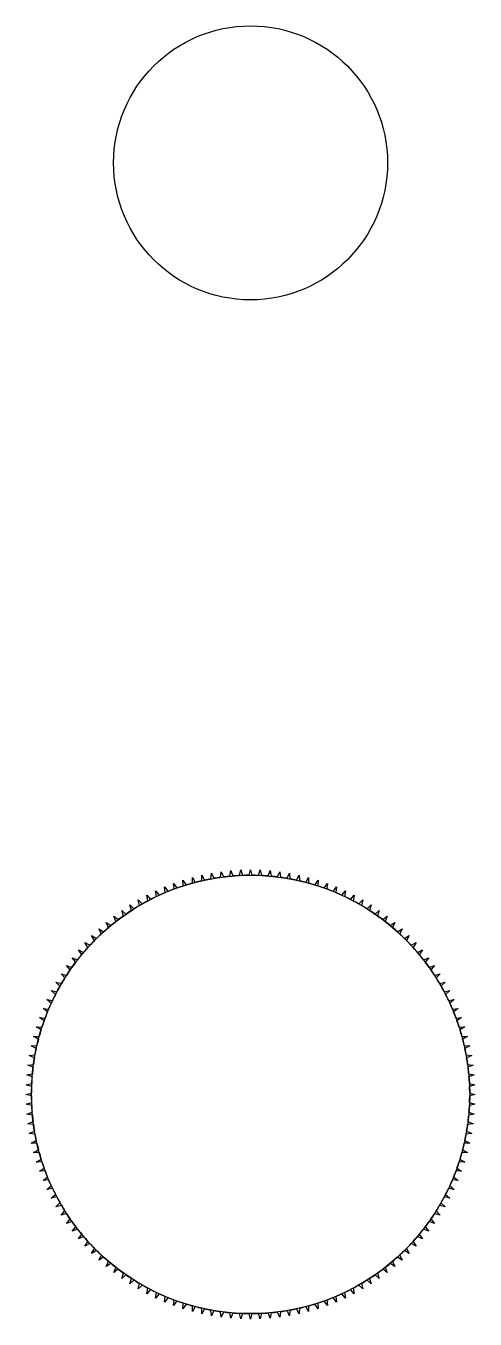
# Model space of a CAD drawing. Header units: millimetres. Extents: x 562 to 17351, y 2396 to 6995.
# Drawn here: x 9821.49 to 9825.59, y 3930.58 to 3942.38 of the extents above; entities that cross this region are included whole.
import ezdxf

# ---------------------------------------------------------------- set-up
doc = ezdxf.new("R2010")
doc.units = ezdxf.units.MM
doc.layers.add('02___PRT_ALL_AXES', color=7, linetype='Continuous')

msp = doc.modelspace()

# ---------------------------------------------------------------- linework, layer by layer
at = {"color": 7, "linetype": 'Continuous'}
for p, q in [((9823.01, 3934.558), (9823.01, 3934.61)), ((9823.01, 3934.61), (9823.036, 3934.565)), ((9823.095, 3934.58), (9823.097, 3934.631)), ((9823.097, 3934.631), (9823.121, 3934.585)), ((9823.18, 3934.597), (9823.185, 3934.649)), ((9823.185, 3934.649), (9823.206, 3934.602)), ((9823.266, 3934.611), (9823.273, 3934.662)), ((9823.273, 3934.662), (9823.293, 3934.615)), ((9823.353, 3934.621), (9823.362, 3934.672)), ((9823.362, 3934.672), (9823.38, 3934.623)), ((9823.44, 3934.627), (9823.451, 3934.678)), ((9823.451, 3934.678), (9823.467, 3934.629)), ((9823.527, 3934.63), (9823.541, 3934.68)), ((9823.541, 3934.68), (9823.554, 3934.63)), ((9823.614, 3934.629), (9823.63, 3934.678)), ((9823.63, 3934.678), (9823.641, 3934.627)), ((9823.701, 3934.623), (9823.719, 3934.672)), ((9823.719, 3934.672), (9823.728, 3934.621)), ((9823.788, 3934.615), (9823.808, 3934.662)), ((9823.808, 3934.662), (9823.815, 3934.611)), ((9823.875, 3934.602), (9823.897, 3934.649)), ((9823.897, 3934.649), (9823.901, 3934.597)), ((9823.96, 3934.585), (9823.984, 3934.631)), ((9823.984, 3934.631), (9823.987, 3934.58)), ((9824.045, 3934.565), (9824.071, 3934.61)), ((9824.071, 3934.61), (9824.071, 3934.558)), ((9822.674, 3934.488), (9822.707, 3934.448)), ((9822.683, 3934.437), (9822.674, 3934.488)), ((9822.756, 3934.524), (9822.788, 3934.483)), ((9822.763, 3934.473), (9822.756, 3934.524)), ((9822.844, 3934.505), (9822.839, 3934.556)), ((9822.839, 3934.556), (9822.869, 3934.514)), ((9822.926, 3934.533), (9822.924, 3934.585)), ((9822.924, 3934.585), (9822.952, 3934.541)), ((9824.129, 3934.541), (9824.157, 3934.585)), ((9824.157, 3934.585), (9824.155, 3934.533)), ((9824.212, 3934.514), (9824.242, 3934.556)), ((9824.242, 3934.556), (9824.237, 3934.505)), ((9824.294, 3934.483), (9824.325, 3934.524)), ((9824.325, 3934.524), (9824.318, 3934.473)), ((9824.374, 3934.448), (9824.407, 3934.488)), ((9824.407, 3934.488), (9824.398, 3934.437)), ((9822.439, 3934.359), (9822.477, 3934.324)), ((9822.455, 3934.309), (9822.439, 3934.359)), ((9822.516, 3934.405), (9822.552, 3934.369)), ((9822.529, 3934.355), (9822.516, 3934.405)), ((9822.594, 3934.448), (9822.629, 3934.41)), ((9822.605, 3934.398), (9822.594, 3934.448)), ((9824.452, 3934.41), (9824.487, 3934.448)), ((9824.487, 3934.448), (9824.476, 3934.398)), ((9824.529, 3934.369), (9824.566, 3934.405)), ((9824.566, 3934.405), (9824.552, 3934.355)), ((9824.604, 3934.324), (9824.642, 3934.359)), ((9824.642, 3934.359), (9824.626, 3934.309)), ((9822.293, 3934.256), (9822.334, 3934.225)), ((9822.312, 3934.208), (9822.293, 3934.256)), ((9822.365, 3934.309), (9822.404, 3934.276)), ((9822.382, 3934.26), (9822.365, 3934.309)), ((9824.677, 3934.276), (9824.716, 3934.309)), ((9824.716, 3934.309), (9824.699, 3934.26)), ((9824.747, 3934.225), (9824.789, 3934.256)), ((9824.789, 3934.256), (9824.769, 3934.208)), ((9822.156, 3934.141), (9822.199, 3934.114)), ((9822.18, 3934.095), (9822.156, 3934.141)), ((9822.223, 3934.2), (9822.265, 3934.171)), ((9822.245, 3934.153), (9822.223, 3934.2)), ((9824.816, 3934.171), (9824.858, 3934.2)), ((9824.858, 3934.2), (9824.836, 3934.153)), ((9824.882, 3934.114), (9824.926, 3934.141)), ((9824.926, 3934.141), (9824.902, 3934.095)), ((9822.029, 3934.015), (9822.075, 3933.991)), ((9822.057, 3933.971), (9822.029, 3934.015)), ((9822.091, 3934.079), (9822.136, 3934.054)), ((9822.117, 3934.035), (9822.091, 3934.079)), ((9824.945, 3934.054), (9824.99, 3934.079)), ((9824.99, 3934.079), (9824.964, 3934.035)), ((9825.006, 3933.991), (9825.052, 3934.015)), ((9825.052, 3934.015), (9825.024, 3933.971)), ((9821.97, 3933.948), (9822.017, 3933.926)), ((9822, 3933.905), (9821.97, 3933.948)), ((9825.064, 3933.926), (9825.111, 3933.948)), ((9825.111, 3933.948), (9825.081, 3933.905)), ((9821.861, 3933.806), (9821.91, 3933.788)), ((9821.895, 3933.766), (9821.861, 3933.806)), ((9821.914, 3933.878), (9821.962, 3933.858)), ((9821.946, 3933.837), (9821.914, 3933.878)), ((9825.119, 3933.858), (9825.167, 3933.878)), ((9825.167, 3933.878), (9825.135, 3933.837)), ((9825.171, 3933.788), (9825.22, 3933.806)), ((9825.22, 3933.806), (9825.187, 3933.766)), ((9821.765, 3933.655), (9821.815, 3933.642)), ((9821.802, 3933.618), (9821.765, 3933.655)), ((9821.812, 3933.731), (9821.861, 3933.716)), ((9821.847, 3933.693), (9821.812, 3933.731)), ((9825.22, 3933.716), (9825.27, 3933.731)), ((9825.27, 3933.731), (9825.234, 3933.693)), ((9825.266, 3933.642), (9825.316, 3933.655)), ((9825.316, 3933.655), (9825.279, 3933.618)), ((9821.722, 3933.577), (9821.773, 3933.565)), ((9821.76, 3933.542), (9821.722, 3933.577)), ((9825.308, 3933.565), (9825.359, 3933.577)), ((9825.359, 3933.577), (9825.321, 3933.542)), ((9821.647, 3933.414), (9821.698, 3933.408)), ((9821.688, 3933.383), (9821.647, 3933.414)), ((9821.683, 3933.496), (9821.734, 3933.487)), ((9821.722, 3933.463), (9821.683, 3933.496)), ((9825.347, 3933.487), (9825.398, 3933.496)), ((9825.398, 3933.496), (9825.359, 3933.463)), ((9825.383, 3933.408), (9825.435, 3933.414)), ((9825.435, 3933.414), (9825.393, 3933.383)), ((9821.614, 3933.331), (9821.666, 3933.327)), ((9821.657, 3933.301), (9821.614, 3933.331)), ((9825.415, 3933.327), (9825.467, 3933.331)), ((9825.467, 3933.331), (9825.424, 3933.301)), ((9821.585, 3933.246), (9821.637, 3933.244)), ((9821.629, 3933.219), (9821.585, 3933.246)), ((9825.444, 3933.244), (9825.496, 3933.246)), ((9825.496, 3933.246), (9825.452, 3933.219)), ((9821.539, 3933.074), (9821.591, 3933.076)), ((9821.585, 3933.05), (9821.539, 3933.074)), ((9821.56, 3933.16), (9821.612, 3933.16)), ((9821.605, 3933.135), (9821.56, 3933.16)), ((9825.469, 3933.16), (9825.521, 3933.16)), ((9825.521, 3933.16), (9825.476, 3933.135)), ((9825.49, 3933.076), (9825.542, 3933.074)), ((9825.542, 3933.074), (9825.496, 3933.05)), ((9821.522, 3932.986), (9821.573, 3932.99)), ((9821.569, 3932.964), (9821.522, 3932.986)), ((9825.508, 3932.99), (9825.559, 3932.986)), ((9825.559, 3932.986), (9825.512, 3932.964)), ((9821.508, 3932.897), (9821.559, 3932.904)), ((9821.556, 3932.878), (9821.508, 3932.897)), ((9825.522, 3932.904), (9825.573, 3932.897)), ((9825.573, 3932.897), (9825.525, 3932.878)), ((9821.492, 3932.719), (9821.543, 3932.731)), ((9821.542, 3932.704), (9821.492, 3932.719)), ((9821.498, 3932.809), (9821.549, 3932.818)), ((9821.547, 3932.791), (9821.498, 3932.809)), ((9825.532, 3932.818), (9825.583, 3932.809)), ((9825.583, 3932.809), (9825.534, 3932.791)), ((9825.538, 3932.731), (9825.589, 3932.719)), ((9825.589, 3932.719), (9825.539, 3932.704)), ((9821.491, 3932.63), (9821.541, 3932.643)), ((9821.541, 3932.617), (9821.491, 3932.63)), ((9825.541, 3932.643), (9825.591, 3932.63)), ((9825.591, 3932.63), (9825.541, 3932.617)), ((9821.492, 3932.541), (9821.542, 3932.556)), ((9821.543, 3932.529), (9821.492, 3932.541)), ((9821.498, 3932.451), (9821.547, 3932.469)), ((9825.534, 3932.469), (9825.583, 3932.451)), ((9825.589, 3932.541), (9825.538, 3932.529)), ((9825.539, 3932.556), (9825.589, 3932.541)), ((9821.549, 3932.442), (9821.498, 3932.451)), ((9821.508, 3932.362), (9821.556, 3932.382)), ((9821.559, 3932.356), (9821.508, 3932.362)), ((9825.573, 3932.362), (9825.522, 3932.356)), ((9825.525, 3932.382), (9825.573, 3932.362)), ((9825.583, 3932.451), (9825.532, 3932.442)), ((9821.522, 3932.274), (9821.569, 3932.296)), ((9821.573, 3932.269), (9821.522, 3932.274)), ((9825.559, 3932.274), (9825.508, 3932.269)), ((9825.512, 3932.296), (9825.559, 3932.274)), ((9821.539, 3932.186), (9821.585, 3932.21)), ((9821.591, 3932.184), (9821.539, 3932.186)), ((9821.56, 3932.099), (9821.605, 3932.125)), ((9825.476, 3932.125), (9825.521, 3932.099)), ((9825.542, 3932.186), (9825.49, 3932.184)), ((9825.496, 3932.21), (9825.542, 3932.186)), ((9821.612, 3932.099), (9821.56, 3932.099)), ((9821.585, 3932.013), (9821.629, 3932.041)), ((9821.637, 3932.016), (9821.585, 3932.013)), ((9825.496, 3932.013), (9825.444, 3932.016)), ((9825.452, 3932.041), (9825.496, 3932.013)), ((9825.521, 3932.099), (9825.469, 3932.099)), ((9821.614, 3931.929), (9821.657, 3931.958)), ((9821.666, 3931.933), (9821.614, 3931.929)), ((9825.467, 3931.929), (9825.415, 3931.933)), ((9825.424, 3931.958), (9825.467, 3931.929)), ((9821.647, 3931.845), (9821.688, 3931.877)), ((9821.698, 3931.852), (9821.647, 3931.845)), ((9821.683, 3931.764), (9821.722, 3931.797)), ((9821.734, 3931.773), (9821.683, 3931.764)), ((9825.398, 3931.764), (9825.347, 3931.773)), ((9825.359, 3931.797), (9825.398, 3931.764)), ((9825.435, 3931.845), (9825.383, 3931.852)), ((9825.393, 3931.877), (9825.435, 3931.845)), ((9821.722, 3931.683), (9821.76, 3931.718)), ((9821.773, 3931.695), (9821.722, 3931.683)), ((9825.359, 3931.683), (9825.308, 3931.695)), ((9825.321, 3931.718), (9825.359, 3931.683)), ((9821.765, 3931.605), (9821.802, 3931.642)), ((9821.815, 3931.618), (9821.765, 3931.605)), ((9821.812, 3931.528), (9821.847, 3931.567)), ((9821.861, 3931.544), (9821.812, 3931.528)), ((9825.27, 3931.528), (9825.22, 3931.544)), ((9825.234, 3931.567), (9825.27, 3931.528)), ((9825.316, 3931.605), (9825.266, 3931.618)), ((9825.279, 3931.642), (9825.316, 3931.605)), ((9821.861, 3931.454), (9821.895, 3931.494)), ((9821.91, 3931.472), (9821.861, 3931.454)), ((9821.914, 3931.382), (9821.946, 3931.423)), ((9825.135, 3931.423), (9825.167, 3931.382)), ((9825.22, 3931.454), (9825.171, 3931.472)), ((9825.187, 3931.494), (9825.22, 3931.454)), ((9821.962, 3931.402), (9821.914, 3931.382)), ((9821.97, 3931.312), (9822, 3931.355)), ((9822.017, 3931.334), (9821.97, 3931.312)), ((9822.029, 3931.245), (9822.057, 3931.289)), ((9825.024, 3931.289), (9825.052, 3931.245)), ((9825.111, 3931.312), (9825.064, 3931.334)), ((9825.081, 3931.355), (9825.111, 3931.312)), ((9825.167, 3931.382), (9825.119, 3931.402)), ((9822.075, 3931.269), (9822.029, 3931.245)), ((9822.091, 3931.18), (9822.117, 3931.225)), ((9822.136, 3931.206), (9822.091, 3931.18)), ((9824.99, 3931.18), (9824.945, 3931.206)), ((9824.964, 3931.225), (9824.99, 3931.18)), ((9825.052, 3931.245), (9825.006, 3931.269)), ((9822.156, 3931.119), (9822.18, 3931.164)), ((9822.199, 3931.146), (9822.156, 3931.119)), ((9822.223, 3931.06), (9822.245, 3931.106)), ((9822.265, 3931.089), (9822.223, 3931.06)), ((9824.858, 3931.06), (9824.816, 3931.089)), ((9824.836, 3931.106), (9824.858, 3931.06)), ((9824.926, 3931.119), (9824.882, 3931.146)), ((9824.902, 3931.164), (9824.926, 3931.119)), ((9822.293, 3931.004), (9822.312, 3931.051)), ((9822.334, 3931.035), (9822.293, 3931.004)), ((9822.365, 3930.951), (9822.382, 3930.999)), ((9822.404, 3930.984), (9822.365, 3930.951)), ((9822.439, 3930.901), (9822.455, 3930.95)), ((9822.477, 3930.936), (9822.439, 3930.901)), ((9824.642, 3930.901), (9824.604, 3930.936)), ((9824.626, 3930.95), (9824.642, 3930.901)), ((9824.716, 3930.951), (9824.677, 3930.984)), ((9824.699, 3930.999), (9824.716, 3930.951)), ((9824.789, 3931.004), (9824.747, 3931.035)), ((9824.769, 3931.051), (9824.789, 3931.004)), ((9822.516, 3930.855), (9822.529, 3930.905)), ((9822.552, 3930.891), (9822.516, 3930.855)), ((9822.594, 3930.812), (9822.605, 3930.862)), ((9822.629, 3930.85), (9822.594, 3930.812)), ((9822.674, 3930.772), (9822.683, 3930.823)), ((9824.398, 3930.823), (9824.407, 3930.772)), ((9824.487, 3930.812), (9824.452, 3930.85)), ((9824.476, 3930.862), (9824.487, 3930.812)), ((9824.566, 3930.855), (9824.529, 3930.891)), ((9824.552, 3930.905), (9824.566, 3930.855)), ((9822.707, 3930.812), (9822.674, 3930.772)), ((9822.756, 3930.736), (9822.763, 3930.787)), ((9822.788, 3930.777), (9822.756, 3930.736)), ((9822.839, 3930.704), (9822.844, 3930.755)), ((9822.869, 3930.746), (9822.839, 3930.704)), ((9822.924, 3930.675), (9822.926, 3930.727)), ((9822.952, 3930.718), (9822.924, 3930.675)), ((9823.01, 3930.65), (9823.01, 3930.702)), ((9824.071, 3930.702), (9824.071, 3930.65)), ((9824.157, 3930.675), (9824.129, 3930.718)), ((9824.155, 3930.727), (9824.157, 3930.675)), ((9824.242, 3930.704), (9824.212, 3930.746)), ((9824.237, 3930.755), (9824.242, 3930.704)), ((9824.325, 3930.736), (9824.294, 3930.777)), ((9824.318, 3930.787), (9824.325, 3930.736)), ((9824.407, 3930.772), (9824.374, 3930.812)), ((9823.036, 3930.695), (9823.01, 3930.65)), ((9823.097, 3930.629), (9823.095, 3930.68)), ((9823.121, 3930.674), (9823.097, 3930.629)), ((9823.185, 3930.611), (9823.18, 3930.663)), ((9823.206, 3930.658), (9823.185, 3930.611)), ((9823.273, 3930.597), (9823.266, 3930.649)), ((9823.293, 3930.645), (9823.273, 3930.597)), ((9823.362, 3930.588), (9823.353, 3930.639)), ((9823.38, 3930.636), (9823.362, 3930.588)), ((9823.451, 3930.582), (9823.44, 3930.632)), ((9823.467, 3930.631), (9823.451, 3930.582)), ((9823.541, 3930.58), (9823.527, 3930.63)), ((9823.554, 3930.63), (9823.541, 3930.58)), ((9823.63, 3930.582), (9823.614, 3930.631)), ((9823.641, 3930.632), (9823.63, 3930.582)), ((9823.719, 3930.588), (9823.701, 3930.636)), ((9823.728, 3930.639), (9823.719, 3930.588)), ((9823.808, 3930.597), (9823.788, 3930.645)), ((9823.815, 3930.649), (9823.808, 3930.597)), ((9823.897, 3930.611), (9823.875, 3930.658)), ((9823.901, 3930.663), (9823.897, 3930.611)), ((9823.984, 3930.629), (9823.96, 3930.674)), ((9823.987, 3930.68), (9823.984, 3930.629)), ((9824.071, 3930.65), (9824.045, 3930.695))]:
    msp.add_line(p, q, dxfattribs=at)
for start, end in [(100.3842, 102.1158), (97.8842, 99.6158), (95.3842, 97.1158), (92.8842, 94.6158), (90.3842, 92.1158), (87.8842, 89.6158), (85.3842, 87.1158), (82.8842, 84.6158), (80.3842, 82.1158), (77.8842, 79.6158), (110.3842, 112.1158), (107.8842, 109.6158), (105.3842, 107.1158), (102.8842, 104.6158), (75.3842, 77.1158), (72.8842, 74.6158), (70.3842, 72.1158), (67.8842, 69.6158), (117.8842, 119.6158), (115.3842, 117.1158), (112.8842, 114.6158), (65.3842, 67.1158), (62.8842, 64.6158), (60.3842, 62.1158), (125.3842, 127.1158), (122.8842, 124.6158), (120.3842, 122.1158), (57.8842, 59.6158), (55.3842, 57.1158), (52.8842, 54.6158), (130.3842, 132.1158), (127.8842, 129.6158), (50.3842, 52.1158), (47.8842, 49.6158), (135.3842, 137.1158), (132.8842, 134.6158), (45.3842, 47.1158), (42.8842, 44.6158), (140.3842, 142.1158), (137.8842, 139.6158), (40.3842, 42.1158), (37.8842, 39.6158), (145.3842, 147.1158), (142.8842, 144.6158), (35.3842, 37.1158), (32.8842, 34.6158), (147.8842, 149.6158), (30.3842, 32.1158), (152.8842, 154.6158), (150.3842, 152.1158), (27.8842, 29.6158), (25.3842, 27.1158), (155.3842, 157.1158), (22.8842, 24.6158), (160.3842, 162.1158), (157.8842, 159.6158), (20.3842, 22.1158), (17.8842, 19.6158), (162.8842, 164.6158), (15.3842, 17.1158), (165.3842, 167.1158), (12.8842, 14.6158), (170.3842, 172.1158), (167.8842, 169.6158), (10.3842, 12.1158), (7.8842, 9.6158), (172.8842, 174.6158), (5.3842, 7.1158), (175.3842, 177.1158), (2.8842, 4.6158), (177.8842, 179.6158), (180.3842, 182.1158), (0.3842, 2.1158), (357.8842, 359.6158), (182.8842, 184.6158), (355.3842, 357.1158), (185.3842, 187.1158), (187.8842, 189.6158), (350.3842, 352.1158), (352.8842, 354.6158), (190.3842, 192.1158), (347.8842, 349.6158), (192.8842, 194.6158), (345.3842, 347.1158), (195.3842, 197.1158), (197.8842, 199.6158), (340.3842, 342.1158), (342.8842, 344.6158), (200.3842, 202.1158), (337.8842, 339.6158), (202.8842, 204.6158), (205.3842, 207.1158), (332.8842, 334.6158), (335.3842, 337.1158), (207.8842, 209.6158), (330.3842, 332.1158), (210.3842, 212.1158), (212.8842, 214.6158), (325.3842, 327.1158), (327.8842, 329.6158), (215.3842, 217.1158), (322.8842, 324.6158), (217.8842, 219.6158), (220.3842, 222.1158), (317.8842, 319.6158), (320.3842, 322.1158), (222.8842, 224.6158), (225.3842, 227.1158), (312.8842, 314.6158), (315.3842, 317.1158), (227.8842, 229.6158), (230.3842, 232.1158), (307.8842, 309.6158), (310.3842, 312.1158), (232.8842, 234.6158), (235.3842, 237.1158), (237.8842, 239.6158), (300.3842, 302.1158), (302.8842, 304.6158), (305.3842, 307.1158), (240.3842, 242.1158), (242.8842, 244.6158), (295.3842, 297.1158), (297.8842, 299.6158), (245.3842, 247.1158), (247.8842, 249.6158), (250.3842, 252.1158), (252.8842, 254.6158), (285.3842, 287.1158), (287.8842, 289.6158), (290.3842, 292.1158), (292.8842, 294.6158), (255.3842, 257.1158), (257.8842, 259.6158), (260.3842, 262.1158), (262.8842, 264.6158), (265.3842, 267.1158), (267.8842, 269.6158), (270.3842, 272.1158), (272.8842, 274.6158), (275.3842, 277.1158), (277.8842, 279.6158), (280.3842, 282.1158), (282.8842, 284.6158)]:
    msp.add_arc((9823.541, 3932.63), 2, start, end, dxfattribs=at)
at = {"layer": '02___PRT_ALL_AXES', "color": 7, "linetype": 'Continuous'}
for centre, radius in [((9823.541, 3941.13), 1.25), ((9823.541, 3932.63), 2)]:
    msp.add_circle(centre, radius, dxfattribs=at)

doc.saveas('drawing.dxf')
